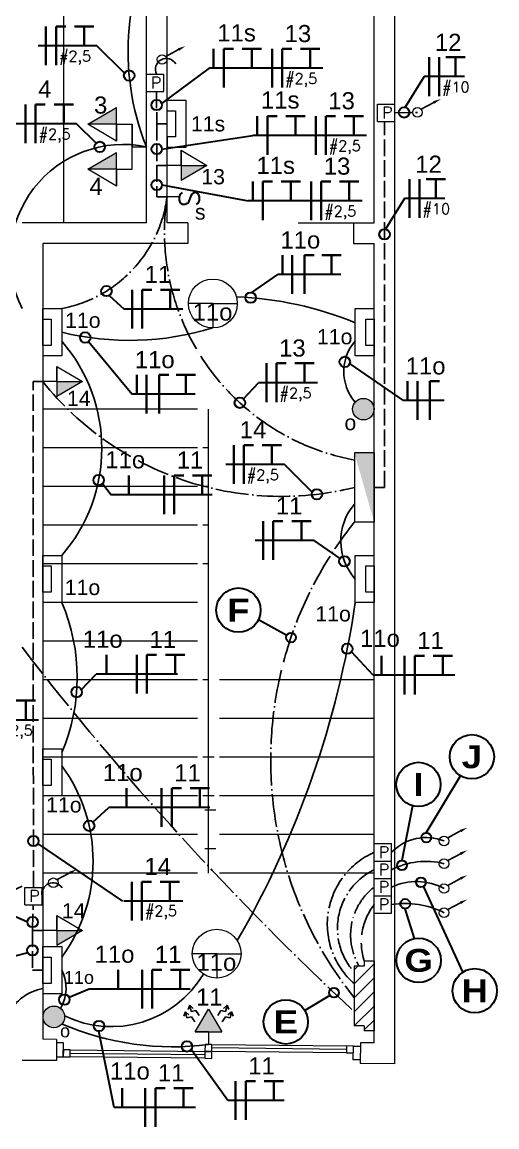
# Model space of a CAD drawing. Header units: millimetres. Extents: x 18652 to 51407, y 18252 to 30404.
# Drawn here: x 32119 to 32462, y 19780 to 20580 of the extents above; entities that cross this region are included whole.
import ezdxf
from ezdxf.enums import TextEntityAlignment as Align

# ---------------------------------------------------------------- set-up
doc = ezdxf.new("R2010")
doc.units = ezdxf.units.MM
doc.linetypes.add('ACAD_ISO02W100', pattern=[15, 12, -3])
doc.linetypes.add('ACAD_ISO04W100', pattern=[30, 24, -3, 0, -3])
for name, color, linetype, lineweight in [('ARQ09252C', 252, 'Continuous', 9), ('EJEL05130C', 130, 'Continuous', 30), ('EJEL0550C', 50, 'Continuous', 35), ('EJEL0580C', 80, 'Continuous', 9), ('EJEL09210C', 210, 'Continuous', 9), ('EJEL25170C', 170, 'Continuous', 25), ('EJEL25170T', 170, 'ACAD_ISO02W100', 25), ('EJEL25170TP', 1, 'ACAD_ISO04W100', 25), ('EJEL3040C', 40, 'Continuous', 9)]:
    doc.layers.add(name, color=color, linetype=linetype, lineweight=lineweight)
doc.layers.add('Correções', color=30, linetype='Continuous')
doc.styles.add('M_abG50', font='', dxfattribs={"width": 1.1, "height": 0.13})
doc.styles.add('ROMANSI', font='RomanS')
doc.styles.add('SR80', font='SIMPLEX', dxfattribs={"height": 0.1})
doc.styles.get("Standard").update_dxf_attribs({"font": 'arial.ttf'})
doc.styles.get('M_abG50').set_extended_font_data('Arial Black')

# ---------------------------------------------------------------- blocks, each defined once
blk = doc.blocks.new('arandext')
at = {"layer": 'EJEL0580C', "linetype": 'Continuous'}
for p, q in [((0, 10.02), (0, 18.02)), ((0, -10.02), (0, 10.02)), ((0, -10.02), (0, -18.02))]:
    blk.add_line(p, q, dxfattribs=at)
blk.add_lwpolyline([(0, 18.02), (14.46, 18.02), (14.46, -18.02), (0, -18.02)], dxfattribs=at)
at = {"layer": 'EJEL0580C'}
blk.add_lwpolyline([(0, 10.02), (6.46, 10.02), (6.46, -10.02), (0, -10.02)], dxfattribs=at)
blk = doc.blocks.new('A$C5CDA3447')
at = {"layer": 'EJEL0580C'}
blk.add_line((6.6, 0), (-6.6, 0), dxfattribs=at)
at = {"layer": 'EJEL0580C', "style": 'SR80'}
blk.add_text('S', height=21.2, rotation=270, dxfattribs=at).set_placement((6.6, 7.4))
blk = doc.blocks.new('A$C324C5FD7')
at = {"layer": 'EJEL0580C', "ltscale": 0.015}
h = blk.add_hatch(color=256, dxfattribs=at)
h.dxf.hatch_style = 1
h.paths.add_polyline_path([(11.5, 0, 1), (-11.5, 0, 1)])
at = {"layer": 'EJEL0580C'}
blk.add_circle((0, 0), 11.5, dxfattribs=at)
blk = doc.blocks.new('A$C3819068E')
at = {"layer": 'EJEL0580C', "ltscale": 0.015}
h = blk.add_hatch(color=256, dxfattribs=at)
h.dxf.hatch_style = 1
h.paths.add_polyline_path([(11.5, 0, 1), (-11.5, 0, 1)])
at = {"layer": 'EJEL0580C'}
blk.add_circle((0, 0), 11.5, dxfattribs=at)
blk.add_blockref('A$C324C5FD7', (0, 0), dxfattribs=at)
blk = doc.blocks.new('A$C15267267')
at = {"layer": 'EJEL0580C'}
for p, q in [((-37, -21.2), (-37, 0)), ((37, 0), (-37, 0)), ((37, -21.2), (37, 0)), ((37, -21.2), (-37, -21.2))]:
    blk.add_line(p, q, dxfattribs=at)
blk.add_solid([(37, 0), (37, -21.2), (-37, -21.2)], dxfattribs=at)
blk = doc.blocks.new('A$C48824C57')
at = {"layer": 'EJEL0580C'}
h = blk.add_hatch(color=256, dxfattribs=at)
h.dxf.hatch_style = 1
h.paths.add_polyline_path([(30.2, 22.6), (30.2, 5.7), (58.9, 22.6)])
h = blk.add_hatch(color=256, dxfattribs=at)
h.dxf.hatch_style = 1
h.paths.add_polyline_path([(30.2, -22.6), (30.2, -39.5), (58.9, -22.6)])
for p, q in [((30.2, 22.6), (30.2, 39.5)), ((30.2, 39.5), (30.2, 5.7)), ((30.2, 39.5), (58.9, 22.6)), ((30.2, 22.6), (14.3, 22.6)), ((14.3, 22.6), (14.3, -22.6)), ((58.9, 22.6), (30.2, 5.7)), ((30.2, 22.6), (58.9, 22.6)), ((3.3, 0), (0, 0)), ((14.3, 0), (3.3, 0)), ((14.3, -22.6), (14.3, 0)), ((30.2, -22.6), (30.2, -5.7)), ((30.2, -5.7), (30.2, -39.5)), ((30.2, -5.7), (58.9, -22.6)), ((30.2, -22.6), (14.3, -22.6)), ((58.9, -22.6), (30.2, -39.5)), ((30.2, -22.6), (58.9, -22.6))]:
    blk.add_line(p, q, dxfattribs=at)
blk = doc.blocks.new('A$C71E37391')
at = {"layer": 'EJEL0550C', "ltscale": 0.015}
for p, q in [((7.02, 14.03), (-7.02, 14.03)), ((0, 0), (0, 14.03))]:
    blk.add_line(p, q, dxfattribs=at)
blk = doc.blocks.new('A$C1116134A')
at = {"layer": 'EJEL0550C', "ltscale": 0.015}
for p, q in [((0, -14.03), (0, 14.03)), ((0, 14.03), (7.02, 14.03))]:
    blk.add_line(p, q, dxfattribs=at)
blk = doc.blocks.new('Eletroduto que sober')
at = {"layer": 'EJEL09210C', "linetype": 'ByBlock', "lineweight": -2}
blk.add_line((37626.6869, 7030.9998), (37626.5776, 7030.9418), dxfattribs=at)
at = {"layer": 'EJEL09210C'}
blk.add_circle((37626.5467, 7030.9149), 0.041, dxfattribs=at)
blk.add_solid([(37626.6816, 7031.0097), (37626.7464, 7031.0293), (37626.6922, 7030.9898)], dxfattribs=at)
blk = doc.blocks.new('A$C4247474B')
at = {"layer": 'EJEL0580C'}
for p, q in [((0, 0), (31.7, 0)), ((0, 0), (0, -31.7)), ((31.7, 0), (31.7, -31.7)), ((0, -31.7), (31.7, -31.7))]:
    blk.add_line(p, q, dxfattribs=at)
at = {"layer": 'EJEL0580C', "style": 'SR80'}
blk.add_text('P', height=21.2, rotation=270, dxfattribs=at).set_placement((5.5, -8.3))
blk = doc.blocks.new('A$C30B02EAA')
at = {"layer": 'EJEL0580C'}
h = blk.add_hatch(color=256, dxfattribs=at)
h.dxf.hatch_style = 1
h.paths.add_polyline_path([(0, 0), (0, -16.9), (28.7, 0)])
for p, q in [((0, 0), (0, 16.9)), ((0, 16.9), (0, -16.9)), ((0, 16.9), (28.7, 0)), ((0, 0), (-15.9, 0)), ((28.7, 0), (0, -16.9)), ((0, 0), (28.7, 0))]:
    blk.add_line(p, q, dxfattribs=at)
blk = doc.blocks.new('A$C364D08BA')
at = {"layer": 'EJEL0580C'}
for p, q in [((-47.6, 0), (26.5, 0)), ((-47.6, 0), (-47.6, -10.6)), ((-23.7, -21.2), (-44.9, 0)), ((-8.8, -21.2), (-29.9, 0)), ((6.2, -21.2), (-15, 0)), ((21.2, -21.2), (0, 0)), ((25.5, -10.6), (15, 0)), ((26.5, 0), (26.5, -10.6)), ((-47.6, -10.6), (-42.3, -10.6)), ((-42.3, -10.6), (-42.3, -21.2)), ((21.2, -10.6), (26.5, -10.6)), ((21.2, -10.6), (21.2, -21.2)), ((-38.7, -21.2), (-42.3, -17.5)), ((-42.3, -21.2), (21.2, -21.2))]:
    blk.add_line(p, q, dxfattribs=at)
blk = doc.blocks.new('A$C51C8040F')
at = {"layer": 'EJEL0580C'}
h = blk.add_hatch(color=256, dxfattribs=at)
h.dxf.hatch_style = 1
h.paths.add_polyline_path([(0, -16.9), (28.7, 0), (0, 16.9)])
for p, q in [((0, 0), (0, 16.9)), ((0, 16.9), (0, -16.9)), ((0, 16.9), (28.7, 0)), ((0, 0), (-15.9, 0)), ((28.7, 0), (0, -16.9))]:
    blk.add_line(p, q, dxfattribs=at)
blk = doc.blocks.new('Tomada para iluminação de emergência')
at = {"layer": 'EJEL25170TP'}
for p, q in [((-0.179, 0.376), (-0.195, 0.335)), ((-0.165, 0.317), (-0.179, 0.376)), ((-0.179, 0.376), (-0.146, 0.346)), ((-0.121, 0.327), (-0.165, 0.317)), ((-0.09, 0.279), (-0.121, 0.327)), ((0.089, 0.279), (0.12, 0.327)), ((0.12, 0.327), (0.164, 0.317)), ((0.178, 0.376), (0.145, 0.346)), ((0.164, 0.317), (0.178, 0.376)), ((0.178, 0.376), (0.195, 0.335)), ((-0.221, 0.313), (-0.238, 0.272)), ((-0.207, 0.254), (-0.221, 0.313)), ((-0.221, 0.313), (-0.188, 0.284)), ((-0.163, 0.265), (-0.207, 0.254)), ((-0.132, 0.217), (-0.163, 0.265)), ((0.131, 0.217), (0.162, 0.265)), ((0.162, 0.265), (0.207, 0.254)), ((0.22, 0.313), (0.187, 0.284)), ((0.207, 0.254), (0.22, 0.313)), ((0.22, 0.313), (0.237, 0.272))]:
    blk.add_line(p, q, dxfattribs=at)
at = {"layer": 'EJEL0580C', "xscale": 0.0076, "yscale": 0.0076, "zscale": 0.0076, "rotation": 90}
blk.add_blockref('A$C51C8040F', (0, 0.121), dxfattribs=at)
blk = doc.blocks.new('TYFYTFTY')
at = {"layer": 'EJEL0580C'}
for q in [(-208.3, 0), (208.3, 0), (0, -208.3)]:
    blk.add_line((0, 0), q, dxfattribs=at)
blk.add_circle((0, 0), 208.3, dxfattribs=at)

msp = doc.modelspace()

# ---------------------------------------------------------------- linework, layer by layer
at = {"layer": 'ARQ09252C'}
for p, q in [((32148.55, 20624.84), (32148.55, 20434.84)), ((32208.55, 20434.84), (32208.55, 20624.84)), ((32388.55, 19825.93), (32388.55, 20614.84)), ((32223.55, 20434.84), (32223.55, 20599.84)), ((32373.55, 20434.84), (32373.55, 20599.84)), ((32208.55, 20434.84), (32118.55, 20434.84)), ((32238.55, 20434.84), (32223.55, 20434.84)), ((32238.55, 20434.84), (32238.55, 20419.84)), ((32318.55, 20434.84), (32373.56, 20434.84)), ((32358.55, 20434.84), (32373.55, 20434.84)), ((32358.55, 20434.84), (32358.55, 20419.84)), ((32238.55, 20419.84), (32133.55, 20419.84)), ((32133.55, 20419.84), (32133.55, 19843.68)), ((32358.55, 20419.84), (32373.56, 20419.84)), ((32358.55, 20419.84), (32373.56, 20419.84)), ((32373.55, 19841.09), (32373.55, 20419.84)), ((32143.56, 19843.57), (32133.55, 19843.68)), ((32143.56, 19843.57), (32143.39, 19828.25)), ((32143.53, 19841.07), (32143.42, 19831.07)), ((32148.53, 19841.01), (32143.53, 19841.07)), ((32148.42, 19831.02), (32148.53, 19841.01)), ((32251.03, 19839.91), (32250.97, 19834.91)), ((32256.03, 19839.86), (32251.03, 19839.91)), ((32255.97, 19834.86), (32256.03, 19839.86)), ((32256.03, 19839.86), (32353.52, 19838.81)), ((32353.52, 19838.81), (32353.47, 19833.81)), ((32358.52, 19838.75), (32353.52, 19838.81)), ((32358.41, 19828.76), (32358.52, 19838.75)), ((32358.47, 19833.75), (32358.52, 19838.75)), ((32358.52, 19838.75), (32363.52, 19838.7)), ((32363.55, 19841.2), (32363.38, 19826.2)), ((32363.52, 19838.7), (32363.41, 19828.7)), ((32373.55, 19841.09), (32363.55, 19841.2)), ((32143.42, 19831.07), (32148.42, 19831.02)), ((32148.48, 19836.01), (32148.42, 19831.02)), ((32148.42, 19831.02), (32153.42, 19830.96)), ((32153.48, 19835.96), (32148.48, 19836.01)), ((32153.42, 19830.96), (32153.48, 19835.96)), ((32250.92, 19829.91), (32153.42, 19830.96)), ((32250.94, 19832.41), (32153.45, 19833.46)), ((32153.48, 19835.96), (32250.97, 19834.91)), ((32250.97, 19834.91), (32250.92, 19829.91)), ((32250.97, 19834.91), (32255.97, 19834.86)), ((32255.97, 19834.86), (32250.97, 19834.91)), ((32255.92, 19829.86), (32255.97, 19834.86)), ((32353.47, 19833.81), (32255.97, 19834.86)), ((32353.49, 19836.31), (32256, 19837.36)), ((32353.47, 19833.81), (32358.47, 19833.75)), ((32143.39, 19828.25), (32118.55, 19828.25)), ((32250.92, 19829.91), (32255.92, 19829.86)), ((32363.41, 19828.7), (32358.41, 19828.76)), ((32388.55, 19825.93), (32363.38, 19826.2))]:
    msp.add_line(p, q, dxfattribs=at)
at = {"layer": 'ARQ09252C', "ltscale": 0.03}
for p, q in [((32245.55, 20299.84), (32133.55, 20299.84)), ((32241, 20299.84), (32237, 20299.84)), ((32253.55, 20103.84), (32253.55, 20299.84)), ((32245.55, 20271.84), (32133.55, 20271.84)), ((32253.55, 20271.84), (32249.55, 20271.84)), ((32245.55, 20243.84), (32133.55, 20243.84)), ((32253.55, 20243.84), (32249.55, 20243.84)), ((32245.55, 20215.84), (32133.55, 20215.84)), ((32253.55, 20215.84), (32249.55, 20215.84)), ((32245.55, 20187.84), (32133.55, 20187.84)), ((32253.55, 20187.84), (32249.55, 20187.84)), ((32245.55, 20159.84), (32133.55, 20159.84)), ((32245.55, 20131.84), (32133.55, 20131.84)), ((32245.55, 20103.84), (32133.55, 20103.84)), ((32253.55, 20103.84), (32249.55, 20103.84))]:
    msp.add_line(p, q, dxfattribs=at)
at = {"layer": 'ARQ09252C', "ltscale": 15}
for p, q in [((32253.55, 19963.84), (32253.55, 20103.84)), ((32373.55, 20103.84), (32261.55, 20103.84)), ((32245.55, 20075.84), (32133.55, 20075.84)), ((32373.55, 20075.84), (32261.55, 20075.84)), ((32245.55, 20047.84), (32133.55, 20047.84)), ((32253.55, 20047.84), (32249.55, 20047.84)), ((32257.55, 20047.84), (32253.55, 20047.84)), ((32373.55, 20047.84), (32261.55, 20047.84)), ((32245.55, 20019.84), (32133.55, 20019.84)), ((32253.55, 20019.84), (32249.55, 20019.84)), ((32257.55, 20019.84), (32253.55, 20019.84)), ((32373.55, 20019.84), (32261.55, 20019.84)), ((32254.89, 20009.51), (32250.89, 20009.51)), ((32258.89, 20009.51), (32254.89, 20009.51)), ((32245.55, 19991.84), (32133.55, 19991.84)), ((32373.55, 19991.84), (32261.55, 19991.84)), ((32254.89, 19981.51), (32250.89, 19981.51)), ((32258.89, 19981.51), (32254.89, 19981.51)), ((32245.55, 19963.84), (32133.55, 19963.84)), ((32373.55, 19963.84), (32261.55, 19963.84))]:
    msp.add_line(p, q, dxfattribs=at)
at = {"layer": 'EJEL05130C', "ltscale": 0.2}
for p, q in [((32172.7, 20562.95), (32130.09, 20562.95)), ((32192.67, 20543.09), (32172.7, 20562.95)), ((32336.44, 20546.72), (32254, 20546.72)), ((32409.71, 20540.65), (32395.86, 20518.47)), ((32438.92, 20540.65), (32409.71, 20540.65)), ((32157.94, 20506.54), (32072.29, 20506.54)), ((32172.08, 20492.47), (32157.94, 20506.54)), ((32368.05, 20498.09), (32285.61, 20498.09)), ((32364.76, 20450.74), (32282.32, 20450.74)), ((32395.54, 20452.4), (32381.69, 20430.22)), ((32424.75, 20452.4), (32395.54, 20452.4)), ((32285, 20384.31), (32303.77, 20397.4)), ((32349.42, 20397.4), (32303.77, 20397.4)), ((32235.03, 20372.31), (32192.42, 20372.31)), ((32166.74, 20348.86), (32198.33, 20310.78)), ((32355.82, 20332.79), (32394.5, 20306.24)), ((32278.84, 20307.3), (32289.79, 20319.06)), ((32332.4, 20319.06), (32289.79, 20319.06)), ((32243.98, 20310.78), (32198.33, 20310.78)), ((32424.2, 20306.24), (32394.5, 20306.24)), ((32308.68, 20259.78), (32266.07, 20259.78)), ((32328.65, 20239.91), (32308.68, 20259.78)), ((32176.8, 20245.96), (32183.09, 20237.96)), ((32256.26, 20237.96), (32183.09, 20237.96)), ((32330.05, 20204.74), (32287.44, 20204.74)), ((32348.9, 20191.88), (32330.05, 20204.74)), ((32372.91, 20107.3), (32357.11, 20124.19)), ((32161.42, 20096.78), (32172.22, 20108.05)), ((32231.15, 20108.05), (32172.22, 20108.05)), ((32431.84, 20107.3), (32372.91, 20107.3)), ((32130.48, 20074.81), (32044.83, 20074.81)), ((32169.88, 20000.84), (32181.29, 20011.46)), ((32254.47, 20011.46), (32181.29, 20011.46)), ((32401.24, 20012.72), (32393.63, 19973.14)), ((32191.63, 19943.62), (32130.04, 19985.33)), ((32437.84, 19892.39), (32409.46, 19954.07)), ((32122.43, 19928.55), (32077.29, 19948.27)), ((32234.85, 19943.62), (32192.24, 19943.62)), ((32402.74, 19916.57), (32395.99, 19938.22)), ((32122.76, 19906.18), (32103.84, 19901.45)), ((32240.37, 19880.01), (32167.19, 19880.01)), ((32185.13, 19794.25), (32174.06, 19849.54)), ((32267.57, 19799.26), (32241.03, 19836.26)), ((32308.41, 19799.26), (32267.57, 19799.26)), ((32244.06, 19794.25), (32185.13, 19794.25))]:
    msp.add_line(p, q, dxfattribs=at)
at = {"layer": 'EJEL05130C'}
for p, q in [((32254, 20546.72), (32219.58, 20521.33)), ((32219.85, 20488.23), (32285.61, 20498.09)), ((32219.85, 20462.22), (32282.32, 20450.74)), ((32181.7, 20382.19), (32192.42, 20372.31)), ((32289.69, 20147.49), (32310.2, 20136.24)), ((32411.28, 19993.26), (32436.03, 20034.46)), ((32167.19, 19880.01), (32152.67, 19873.86)), ((32341.51, 19875.4), (32323.31, 19864.5))]:
    msp.add_line(p, q, dxfattribs=at)
at = {"layer": 'EJEL05130C', "ltscale": 0.001}
for centre, radius in [((32196.1, 20541.46), 3.8), ((32216, 20520.07), 3.8), ((32395.22, 20514.73), 3.8), ((32174.77, 20489.79), 3.8), ((32216.05, 20488.23), 3.8), ((32216.05, 20462.22), 3.8), ((32381.05, 20426.47), 3.8), ((32179.66, 20385.4), 3.8), ((32284.11, 20380.62), 3.8), ((32164.32, 20351.79), 3.8), ((32352.26, 20334.12), 3.8), ((32276.26, 20304.51), 3.8), ((32174.02, 20248.54), 3.8), ((32332.08, 20238.28), 3.8), ((32352.04, 20189.74), 3.8), ((32313.29, 20134.54), 3.53), ((32354.05, 20126.45), 3.8), ((32158.05, 20095.03), 3.8), ((32167.1, 19998.25), 3.8), ((32126.73, 19987.2), 3.8), ((32411.28, 19989.73), 3.53), ((32393.63, 19969.61), 3.53), ((32407.43, 19957.27), 3.53), ((32395.99, 19941.75), 3.53), ((32126.22, 19928.55), 3.8), ((32126.05, 19908.07), 3.8), ((32344.44, 19877.36), 3.53), ((32149.17, 19872.38), 3.8), ((32174.26, 19853.34), 3.8), ((32237.95, 19838.49), 3.8)]:
    msp.add_circle(centre, radius, dxfattribs=at)
at = {"layer": 'EJEL05130C'}
for centre in [(32275.2, 20154.39), (32444.29, 20048.22), (32405.62, 20028.16), (32405.75, 19900.81), (32446.37, 19878.8), (32309.54, 19856.26)]:
    msp.add_circle(centre, 16.05, dxfattribs=at)
at = {"layer": 'EJEL0550C', "ltscale": 0.015}
for p, q in [((32135.84, 20548.92), (32135.84, 20576.98)), ((32257.29, 20546.72), (32257.29, 20560.75)), ((32299.58, 20532.68), (32299.58, 20560.75)), ((32413.28, 20526.62), (32413.28, 20554.69)), ((32420.57, 20526.62), (32420.57, 20554.69)), ((32121.07, 20492.51), (32121.07, 20520.57)), ((32288.89, 20498.09), (32288.89, 20512.12)), ((32331.18, 20484.06), (32331.18, 20512.12)), ((32285.61, 20450.74), (32285.61, 20464.77)), ((32327.9, 20436.71), (32327.9, 20464.77)), ((32399.11, 20438.37), (32399.11, 20466.43)), ((32406.4, 20438.37), (32406.4, 20466.43)), ((32307.03, 20397.4), (32307.03, 20411.43)), ((32314.12, 20383.37), (32314.12, 20411.43)), ((32198.17, 20358.28), (32198.17, 20386.35)), ((32295.54, 20305.03), (32295.54, 20333.09)), ((32201.59, 20310.78), (32201.59, 20324.82)), ((32208.68, 20296.75), (32208.68, 20324.82)), ((32397.76, 20306.24), (32397.76, 20320.27)), ((32404.85, 20292.21), (32404.85, 20320.27)), ((32271.82, 20245.74), (32271.82, 20273.81)), ((32195.95, 20237.96), (32195.95, 20251.99)), ((32221.4, 20223.92), (32221.4, 20251.99)), ((32293.19, 20190.71), (32293.19, 20218.77)), ((32179.66, 20108.05), (32179.66, 20122.09)), ((32201.69, 20094.02), (32201.69, 20122.09)), ((32378.75, 20107.3), (32378.75, 20121.33)), ((32395.58, 20093.26), (32395.58, 20121.33)), ((32194.16, 20011.46), (32194.16, 20025.5)), ((32219.61, 19997.43), (32219.61, 20025.5)), ((32197.99, 19929.59), (32197.99, 19957.65)), ((32188.21, 19880.01), (32188.21, 19894.04)), ((32205.51, 19865.97), (32205.51, 19894.04)), ((32190.97, 19794.25), (32190.97, 19808.29)), ((32207.8, 19780.22), (32207.8, 19808.29)), ((32273.18, 19785.23), (32273.18, 19813.29))]:
    msp.add_line(p, q, dxfattribs=at)
at = {"layer": 'EJEL25170C'}
for centre, radius, start, end in [((32382.27, 20559.1), 187, 148.07433, 201.72847), ((32222.93, 20546), 7.84, 29.12348, 206.90805), ((32191.85, 20409.59), 81.99, 78.24464, 206.63122), ((32263.9, 20129.65), 251.78, 67.59849, 87.75743), ((32196.31, 20557.14), 207.42, 256.31852, 286.93133), ((32058.19, 20271.52), 118.09, 318.96015, 41.03985), ((32385.09, 20327.09), 33.58, 138.73338, 221.03907), ((32390.53, 20204.41), 41.19, 139.58251, 221.87635), ((32021.12, 20105.53), 137.33, 336.70734, 23.29266), ((31674.92, 20261.77), 692.48, 329.96412, 351.53509), ((32052.92, 19972.46), 117.06, 323.69419, 36.30581), ((32411.28, 19954.89), 34.84, 68.30784, 136.13297), ((32410.9, 19918.83), 53.64, 75.6982, 117.46598), ((31765.97, 20710.89), 834.6, 267.53379, 294.99029), ((32140.8, 19949.03), 7.95, 32.46478, 192.47443), ((32404.17, 19915.28), 42.53, 61.97518, 115.05537), ((32395.99, 19879.3), 62.67, 63.29732, 99.02287), ((32121.81, 19880.64), 28.58, 329.32329, 27.10111), ((32183.24, 19930.14), 77.32, 244.02793, 329.42498), ((32139.81, 19845.85), 35.1, 100.26661, 152.47031), ((32227.65, 20041.43), 203.2, 246.76295, 277.31675)]:
    msp.add_arc(centre, radius, start, end, dxfattribs=at)
at = {"layer": 'EJEL25170T'}
for p, q in [((32215.95, 20529.84), (32216.05, 20506.46)), ((32388.55, 20514.54), (32404.86, 20514.8)), ((32223.55, 20506.46), (32216.05, 20506.46)), ((32216.05, 20506.46), (32216.05, 20453.56)), ((32381.05, 20243.18), (32381.05, 20508.24)), ((32223.55, 20476.42), (32216.05, 20476.42)), ((32216.05, 20453.56), (32223.55, 20453.56)), ((32126.76, 19953.62), (32126.47, 20319.87)), ((32126.47, 20319.87), (32133.55, 20319.87)), ((32373.55, 20243.18), (32381.05, 20243.18)), ((32373.56, 20174.76), (32373.56, 20174.76)), ((32126.05, 19922.48), (32126.58, 19941.1)), ((32133.55, 19922.48), (32126.05, 19922.48)), ((32126.05, 19922.48), (32126.05, 19893.66)), ((32126.05, 19893.66), (32133.55, 19893.66))]:
    msp.add_line(p, q, dxfattribs=at)
at = {"layer": 'EJEL25170TP'}
for centre, radius, start, end in [((32129.3, 20466.04), 95.08, 280.88578, 352.46025), ((32390.07, 20428.6), 168.38, 171.47484, 259.42416), ((32306.36, 20458.02), 221.24, 218.64001, 283.80999), ((32573.5, 20045.85), 274.91, 141.22933, 218.77067), ((33844.29, 21459.1), 2179.78, 217.65506, 227.05321), ((32396.62, 19926.88), 57.03, 113.8593, 228.94516), ((32394.27, 19923.87), 47.33, 115.95877, 222.12315), ((32400.17, 19919.14), 43.71, 127.507, 211.15996), ((32409.03, 19913.81), 44.81, 142.33668, 197.79893)]:
    msp.add_arc(centre, radius, start, end, dxfattribs=at)

# ---------------------------------------------------------------- block references
at = {"layer": 'Correções', "xscale": 84.985, "yscale": 84.985, "zscale": 84.985}
for p in [(-3165472.13, -576969.23), (-3165287.2, -577007.5), (-3165267.91, -577535.04), (-3165267.91, -577551.49), (-3165550.86, -577565.33), (-3165267.91, -577569.47), (-3165267.91, -577587.01)]:
    msp.add_blockref('Eletroduto que sober', p, dxfattribs=at)
at = {"layer": 'EJEL0550C'}
for name, p in [('A$C1116134A', (32143.13, 20562.95)), ('A$C71E37391', (32163.46, 20562.95)), ('A$C1116134A', (32264.57, 20546.72)), ('A$C71E37391', (32284.91, 20546.72)), ('A$C1116134A', (32306.87, 20546.72)), ('A$C71E37391', (32327.2, 20546.72)), ('A$C71E37391', (32432.39, 20540.65)), ('A$C1116134A', (32128.36, 20506.54)), ('A$C71E37391', (32148.69, 20506.54)), ('A$C1116134A', (32296.18, 20498.09)), ('A$C71E37391', (32316.51, 20498.09)), ('A$C1116134A', (32338.47, 20498.09)), ('A$C71E37391', (32358.8, 20498.09)), ('A$C1116134A', (32292.9, 20450.74)), ('A$C71E37391', (32313.23, 20450.74)), ('A$C1116134A', (32335.19, 20450.74)), ('A$C71E37391', (32355.52, 20450.74)), ('A$C71E37391', (32418.22, 20452.4)), ('A$C1116134A', (32323.17, 20397.4)), ('A$C71E37391', (32342.56, 20397.4)), ('A$C1116134A', (32205.46, 20372.31)), ('A$C71E37391', (32225.79, 20372.31)), ('A$C1116134A', (32302.82, 20319.06)), ('A$C71E37391', (32323.16, 20319.06)), ('A$C1116134A', (32217.73, 20310.78)), ('A$C71E37391', (32237.11, 20310.78)), ('A$C1116134A', (32413.9, 20306.24)), ('A$C1116134A', (32279.11, 20259.78)), ('A$C71E37391', (32299.44, 20259.78)), ('A$C1116134A', (32228.69, 20237.96)), ('A$C71E37391', (32249.02, 20237.96)), ('A$C1116134A', (32300.48, 20204.74)), ('A$C71E37391', (32320.81, 20204.74)), ('A$C1116134A', (32208.98, 20108.05)), ('A$C71E37391', (32229.31, 20108.05)), ('A$C1116134A', (32402.87, 20107.3)), ('A$C71E37391', (32423.2, 20107.3)), ('A$C71E37391', (32121.23, 20074.81)), ('A$C1116134A', (32226.9, 20011.46)), ('A$C71E37391', (32247.23, 20011.46)), ('A$C1116134A', (32205.27, 19943.62)), ('A$C71E37391', (32225.61, 19943.62)), ('A$C1116134A', (32212.8, 19880.01)), ('A$C71E37391', (32233.13, 19880.01)), ('A$C1116134A', (32215.09, 19794.25)), ('A$C71E37391', (32235.42, 19794.25)), ('A$C1116134A', (32280.47, 19799.26)), ('A$C71E37391', (32300.8, 19799.26))]:
    msp.add_blockref(name, p, dxfattribs=at)
at = {"layer": 'EJEL0580C'}
for name, p, xscale, yscale, zscale, rotation in [('A$C48824C57', (32208.55, 20489.87), 0.7200000000000002, 0.7200000000000002, 0.7200000000000002, 180), ('arandext', (32373.56, 20355.6), 0.9475441421562776, 0.9475441421562776, 0.9475441421562776, 180), ('A$C15267267', (32359.17, 20243.18), 0.67988, 0.67988, 0.67988, 89.99999999999679), ('arandext', (32373.56, 20176.91), 0.9475441421562776, 0.9475441421562776, 0.9475441421562776, 180), ('A$C364D08BA', (32373.55, 19867.75), 0.67988, 0.67988, 0.67988, 270)]:
    msp.add_blockref(name, p, dxfattribs=dict(at, xscale=xscale, yscale=yscale, zscale=zscale, rotation=rotation))
for name, p, xscale, yscale, zscale in [('arandext', (32223.55, 20506.46), 0.9475441421562776, 0.9475441421562776, 0.9475441421562776), ('A$C30B02EAA', (32233.8, 20476.42), 0.645886, 0.645886, 0.645886), ('A$C5CDA3447', (32228.06, 20453.56), 0.67988, 0.67988, 0.67988), ('arandext', (32133.55, 20355.6), 0.9475441421562776, 0.9475441421562776, 0.9475441421562776), ('A$C30B02EAA', (32143.8, 20319.87), 0.645886, 0.645886, 0.645886), ('A$C3819068E', (32365.71, 20299.92), 0.67988, 0.67988, 0.67988), ('arandext', (32133.55, 20176.91), 0.9475441421562776, 0.9475441421562776, 0.9475441421562776), ('arandext', (32133.55, 20036.91), 0.9475441421562776, 0.9475441421562776, 0.9475441421562776), ('A$C30B02EAA', (32143.8, 19922.48), 0.645886, 0.645886, 0.645886), ('arandext', (32133.55, 19893.66), 0.9475441421562776, 0.9475441421562776, 0.9475441421562776), ('A$C3819068E', (32141.56, 19859.87), 0.67988, 0.67988, 0.67988)]:
    msp.add_blockref(name, p, dxfattribs=dict(at, xscale=xscale, yscale=yscale, zscale=zscale))
at = {"layer": 'EJEL09210C', "xscale": 0.3973308459547795, "yscale": 0.3973308459547795, "zscale": 0.3973308459547795, "rotation": 90}
for p in [(32208.55, 20529.84), (32375.94, 20508.24), (32373.55, 19972.73), (32373.55, 19960.11), (32373.55, 19947.5), (32120.43, 19941.01), (32373.55, 19934.89)]:
    msp.add_blockref('A$C4247474B', p, dxfattribs=at)
at = {"layer": 'EJEL25170TP', "xscale": 75.46928999251448, "yscale": 75.46928999251448, "zscale": 75.46928999251448}
msp.add_blockref('Tomada para iluminação de emergência', (32253.53, 19839.91), dxfattribs=at)
at = {"layer": 'EJEL3040C', "xscale": 0.08498500000000002, "yscale": 0.08498500000000002, "zscale": 0.08498500000000002}
for p in [(32256.72, 20376.41), (32259.48, 19905.63)]:
    msp.add_blockref('TYFYTFTY', p, dxfattribs=at)

# ---------------------------------------------------------------- texts
at = {"layer": 'EJEL05130C', "attachment_point": 1}
for s, width, gutter_width, insert, char_height in [('11s', 64.9923, 61.92, (32259.94, 20578.59), 12.384), ('13', 64.9923, 61.92, (32308.71, 20578.04), 12.384), ('12', 64.9923, 61.92, (32417.5, 20571.73), 12.384), ('4', 64.9923, 61.92, (32130.21, 20537.87), 12.38), ('3', 64.9923, 61.92, (32170.66, 20526.28), 12.38), ('11s', 64.9923, 61.92, (32291.55, 20529.96), 12.384), ('13', 64.9923, 61.92, (32340.32, 20529.41), 12.384), ('11s', 57.9137, 55.18, (32240.8, 20512.04), 11.035), ('11s', 64.9923, 61.92, (32288.26, 20482.62), 12.384), ('13', 64.9923, 61.92, (32337.03, 20482.07), 12.384), ('12', 64.9923, 61.92, (32403.33, 20483.47), 12.384), ('13', 57.9137, 55.18, (32248.33, 20473.73), 11.035), ('4', 64.9923, 61.92, (32167.32, 20467.41), 12.38), ('s', 57.9137, 55.18, (32243.71, 20448.21), 11.04), ('11o', 64.9923, 61.92, (32305.62, 20428.58), 12.384), ('11', 64.9923, 61.92, (32207.3, 20403.64), 12.384), ('11o', 64.9923, 61.92, (32242.05, 20376.41), 12.384), ('11o', 57.9137, 55.18, (32149.68, 20369.78), 11.035), ('13', 64.9923, 61.92, (32304.67, 20350.38), 12.384), ('11o', 57.9137, 55.18, (32332.07, 20357.91), 11.035), ('11o', 64.9923, 61.92, (32200.18, 20341.96), 12.384), ('11o', 64.9923, 61.92, (32396.35, 20337.42), 12.384), ('14', 57.9137, 55.18, (32151.02, 20313.2), 11.035), ('14', 64.9923, 61.92, (32276.14, 20291.17), 12.384), ('o', 57.9137, 55.18, (32351.98, 20295.73), 11.04), ('11o', 64.9923, 61.92, (32178.81, 20269.44), 12.384), ('11', 64.9923, 61.92, (32230.54, 20269.28), 12.384), ('11', 64.9923, 61.92, (32302.32, 20236.06), 12.384), ('11o', 57.9137, 55.18, (32149.45, 20176.35), 11.035), ('11o', 57.9137, 55.18, (32330.92, 20157.25), 11.035), ('11o', 64.9923, 61.92, (32162.51, 20139.53), 12.384), ('11', 64.9923, 61.92, (32210.82, 20139.38), 12.384), ('11o', 64.9923, 61.92, (32363.28, 20140.18), 12.384), ('11', 64.9923, 61.92, (32404.71, 20138.62), 12.384), ('11o', 64.9923, 61.92, (32177.01, 20042.94), 12.384), ('11', 64.9923, 61.92, (32228.75, 20042.79), 12.384), ('11o', 57.9137, 55.18, (32135.95, 20018.91), 11.035), ('14', 64.9923, 61.92, (32207.12, 19974.95), 12.384), ('14', 57.9137, 55.18, (32147.35, 19942.21), 11.035), ('11o', 64.9923, 61.92, (32171.06, 19911.49), 12.384), ('11', 64.9923, 61.92, (32214.65, 19911.33), 12.384), ('11o', 64.9923, 61.92, (32244.81, 19905.63), 12.384), ('11o', 49.0417, 46.72, (32148.83, 19893.11), 9.345), ('11', 64.9923, 61.92, (32244.54, 19880.45), 12.384), ('o', 49.0417, 46.72, (32146.05, 19854.43), 9.34), ('11', 64.9923, 61.92, (32282.32, 19830.59), 12.384), ('11o', 64.9923, 61.92, (32182.2, 19826.89), 12.384), ('11', 64.9923, 61.92, (32216.94, 19825.58), 12.384)]:
    msp.add_mtext_dynamic_manual_height_columns(s, width=width, gutter_width=gutter_width, heights=[0], dxfattribs=dict(at, insert=insert, char_height=char_height))
at = {"layer": 'EJEL3040C', "style": 'ROMANSI'}
for s, p in [('#2,5', (32145.28, 20551.67)), ('#2,5', (32309.02, 20535.44)), ('#10', (32422.72, 20529.38)), ('#2,5', (32130.52, 20495.26)), ('#2,5', (32340.63, 20486.81)), ('#2,5', (32337.34, 20439.46)), ('#10', (32408.55, 20441.12)), ('#2,5', (32304.98, 20307.78)), ('#2,5', (32281.26, 20248.5)), ('#2,5', (32103.06, 20063.53)), ('#2,5', (32207.53, 19932.87))]:
    msp.add_text(s, height=7.629, dxfattribs=at).set_placement(p)
at = {"layer": 'EJEL3040C', "style": 'M_abG50'}
for s, p in [('F', (32275.2, 20154.39)), ('J', (32444.29, 20048.22)), ('I', (32405.62, 20028.16)), ('G', (32405.75, 19900.81)), ('H', (32446.37, 19878.8)), ('E', (32309.54, 19856.26))]:
    msp.add_text(s, height=16.56, dxfattribs=at).set_placement(p, align=Align.MIDDLE_CENTER)

doc.saveas('drawing.dxf')
